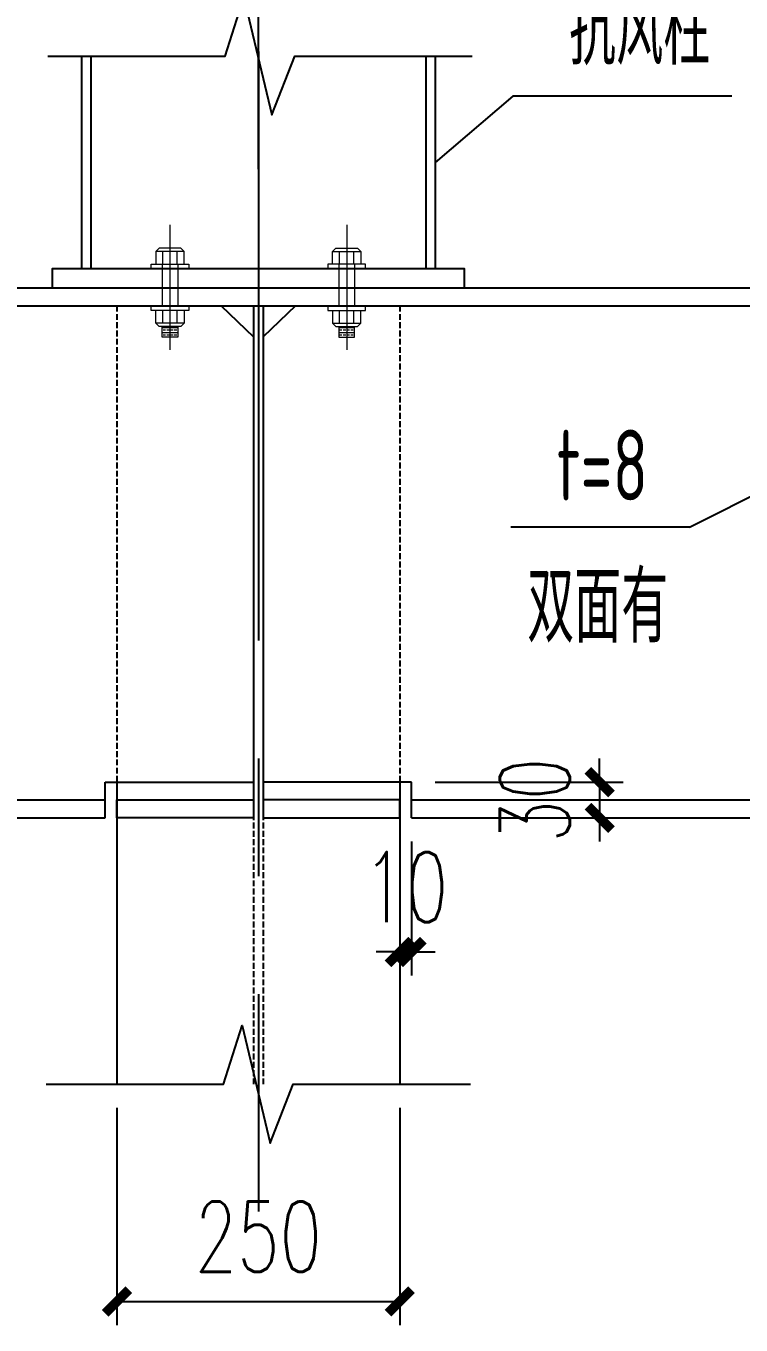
# Model space of a CAD drawing. Extents: x 177291 to 1288761, y 177638 to 322898.
# Drawn here: x 1247578 to 1250612, y 181515 to 187027 of the extents above; entities that cross this region are included whole.
import ezdxf
from ezdxf.enums import TextEntityAlignment as Align

# ---------------------------------------------------------------- set-up
doc = ezdxf.new("R2010")
doc.units = 0
doc.header["$LTSCALE"] = 1000
for name, pattern in [('0$0$CENTERX2', [4, 2.5, -0.5, 0.5, -0.5]), ('ACAD_ISO02W100', [15, 12, -3]), ('DASH', [0.35, 0.25, -0.1])]:
    doc.linetypes.add(name, pattern=pattern)
doc.layers.add('6', color=253, linetype='Continuous', lineweight=13)
doc.layers.add('螺栓', color=15, linetype='Continuous', lineweight=18)
for name, color, linetype in [('AXIS', 3, 'Continuous'), ('DOTE', 1, 'Continuous'), ('GZ', 50, 'Continuous'), ('PZ', 202, 'Continuous'), ('TEXT', 7, 'Continuous'), ('YCX', 90, 'Continuous')]:
    doc.layers.add(name, color=color, linetype=linetype)
doc.styles.add('_TCH_DIM_T3', font='SIMPLEX', dxfattribs={"width": 0.705882, "bigfont": 'GBCBIG'})
doc.styles.add('标准字体', font='tssdeng.shx', dxfattribs={"width": 0.7, "bigfont": 'tssdchn.shx'})
doc.dimstyles.new('TCH_100_5', dxfattribs={"dimtxt": 297.5, "dimasz": 100, "dimexe": 100, "dimexo": 100, "dimgap": 126.25, "dimtad": 1, "dimdec": 0, "dimlfac": 0.2, "dimzin": 0, "dimdsep": 46, "dimtxsty": '_TCH_DIM_T3', "dimblk": 'ARCHTICK', "dimcen": 0.09, "dimclrd": 126, "dimclre": 126, "dimclrt": 7, "dimazin": 2, "dimtfac": 1, "dimtdec": 0, "dimtix": 1, "dimtmove": 2, "dimatfit": 3, "dimfxl": 1, "dimtolj": 1, "dimtzin": 0, "dimarcsym": 0})
pattern_1 = [(180, (1820543.528, 406733.9), (6e-10, -21.2343996), []), (180, (1820543.528, 406723.284), (6e-10, -21.2343996), [10.6171998, -5.3085999])]
pattern_2 = [(180, (1820543.528, 406733.9), (6e-10, -21.2343996), []), (180, (1820543.528, 406723.284), (6e-10, -21.2343996), [10.6171998, -5.3085999])]

# ---------------------------------------------------------------- blocks, each defined once
blk = doc.blocks.new('_ArchTick')
at = {"color": 0, "linetype": 'ByBlock', "const_width": 0.4}
blk.add_lwpolyline([(-0.5, -0.5), (0.5, 0.5)], dxfattribs=at)
blk = doc.blocks.new('*D1261')
at = {"layer": 'AXIS', "color": 126, "linetype": 'ByBlock', "lineweight": -2, "transparency": 16777216}
for p, q in [((1248563.9, 186420.1), (1248563.9, 187391.8)), ((1251563.9, 185659.7), (1251563.9, 187391.8)), ((1251563.9, 187291.8), (1248563.9, 187291.8))]:
    blk.add_line(p, q, dxfattribs=at)
at = {"layer": 'Defpoints', "color": 0, "linetype": 'ByBlock', "transparency": 16777216}
for p in [(1248563.9, 187291.8), (1248563.9, 186320.1), (1251563.9, 185559.7)]:
    blk.add_point(p, dxfattribs=at)
at = {"layer": 'AXIS', "color": 126, "linetype": 'ByBlock', "lineweight": -2, "transparency": 16777216, "xscale": 100, "yscale": 100, "zscale": 100, "rotation": 180}
blk.add_blockref('_ArchTick', (1248563.9, 187291.8), dxfattribs=at)
at = {"layer": 'AXIS', "color": 126, "linetype": 'ByBlock', "lineweight": -2, "transparency": 16777216, "xscale": 100, "yscale": 100, "zscale": 100}
blk.add_blockref('_ArchTick', (1251563.9, 187291.8), dxfattribs=at)
at = {"layer": 'AXIS', "color": 7, "linetype": 'ByBlock', "transparency": 16777216, "insert": (1250063.9, 187566.8), "char_height": 297.5, "attachment_point": 5, "style": '_TCH_DIM_T3'}
blk.add_mtext('\\A1;600', dxfattribs=at)
blk = doc.blocks.new('*D1262')
at = {"layer": 'AXIS', "color": 126, "linetype": 'ByBlock', "lineweight": -2, "transparency": 16777216}
for p, q in [((1245563.9, 185659.7), (1245563.9, 187391.8)), ((1248563.9, 186420.1), (1248563.9, 187391.8)), ((1245563.9, 187291.8), (1248563.9, 187291.8))]:
    blk.add_line(p, q, dxfattribs=at)
at = {"layer": 'Defpoints', "color": 0, "linetype": 'ByBlock', "transparency": 16777216}
for p in [(1248563.9, 187291.8), (1248563.9, 186320.1), (1245563.9, 185559.7)]:
    blk.add_point(p, dxfattribs=at)
at = {"layer": 'AXIS', "color": 126, "linetype": 'ByBlock', "lineweight": -2, "transparency": 16777216, "xscale": 100, "yscale": 100, "zscale": 100, "rotation": 180}
blk.add_blockref('_ArchTick', (1245563.9, 187291.8), dxfattribs=at)
at = {"layer": 'AXIS', "color": 126, "linetype": 'ByBlock', "lineweight": -2, "transparency": 16777216, "xscale": 100, "yscale": 100, "zscale": 100}
blk.add_blockref('_ArchTick', (1248563.9, 187291.8), dxfattribs=at)
at = {"layer": 'AXIS', "color": 7, "linetype": 'ByBlock', "transparency": 16777216, "insert": (1247063.9, 187566.8), "char_height": 297.5, "attachment_point": 5, "style": '_TCH_DIM_T3'}
blk.add_mtext('\\A1;600', dxfattribs=at)
blk = doc.blocks.new('*D1263')
at = {"layer": 'AXIS', "color": 126, "linetype": 'ByBlock', "lineweight": -2, "transparency": 16777216}
for p, q in [((1247963.9, 182436.7), (1247963.9, 181515.1)), ((1249163.9, 182436.7), (1249163.9, 181515.1)), ((1247963.9, 181615.1), (1249163.9, 181615.1))]:
    blk.add_line(p, q, dxfattribs=at)
at = {"layer": 'Defpoints', "color": 0, "linetype": 'ByBlock', "transparency": 16777216}
for p in [(1247963.9, 182536.7), (1249163.9, 182536.7), (1249163.9, 181615.1)]:
    blk.add_point(p, dxfattribs=at)
at = {"layer": 'AXIS', "color": 126, "linetype": 'ByBlock', "lineweight": -2, "transparency": 16777216, "xscale": 100, "yscale": 100, "zscale": 100, "rotation": 180}
blk.add_blockref('_ArchTick', (1247963.9, 181615.1), dxfattribs=at)
at = {"layer": 'AXIS', "color": 126, "linetype": 'ByBlock', "lineweight": -2, "transparency": 16777216, "xscale": 100, "yscale": 100, "zscale": 100}
blk.add_blockref('_ArchTick', (1249163.9, 181615.1), dxfattribs=at)
at = {"layer": 'AXIS', "color": 7, "linetype": 'ByBlock', "transparency": 16777216, "insert": (1248563.9, 181890.1), "char_height": 297.5, "attachment_point": 5, "style": '_TCH_DIM_T3'}
blk.add_mtext('\\A1;250', dxfattribs=at)
blk = doc.blocks.new('*D1413')
at = {"layer": 'AXIS', "color": 126, "linetype": 'ByBlock', "lineweight": -2, "ltscale": 0.1, "transparency": 16777216}
for p, q in [((1249163.9, 183566.7), (1249163.9, 182997.9)), ((1249213.9, 183566.7), (1249213.9, 182997.9)), ((1249163.9, 183097.9), (1249063.9, 183097.9)), ((1249213.9, 183097.9), (1249163.9, 183097.9)), ((1249213.9, 183097.9), (1249313.9, 183097.9))]:
    blk.add_line(p, q, dxfattribs=at)
at = {"layer": 'Defpoints', "color": 0, "linetype": 'ByBlock', "ltscale": 0.1, "transparency": 16777216}
for p in [(1249163.9, 183666.7), (1249213.9, 183666.7), (1249163.9, 183097.9)]:
    blk.add_point(p, dxfattribs=at)
at = {"layer": 'AXIS', "color": 126, "linetype": 'ByBlock', "lineweight": -2, "ltscale": 0.1, "transparency": 16777216, "xscale": 100, "yscale": 100, "zscale": 100}
blk.add_blockref('_ArchTick', (1249163.9, 183097.9), dxfattribs=at)
at = {"layer": 'AXIS', "color": 126, "linetype": 'ByBlock', "lineweight": -2, "ltscale": 0.1, "transparency": 16777216, "xscale": 100, "yscale": 100, "zscale": 100, "rotation": 180}
blk.add_blockref('_ArchTick', (1249213.9, 183097.9), dxfattribs=at)
at = {"layer": 'AXIS', "color": 7, "linetype": 'ByBlock', "ltscale": 0.1, "transparency": 16777216, "insert": (1249188.9, 183372.9), "char_height": 297.5, "attachment_point": 5, "style": '_TCH_DIM_T3'}
blk.add_mtext('\\A1;10', dxfattribs=at)
blk = doc.blocks.new('*D1414')
at = {"layer": 'AXIS', "color": 126, "linetype": 'ByBlock', "lineweight": -2, "ltscale": 0.1, "transparency": 16777216}
for p, q in [((1250011.9, 183818.3), (1250011.9, 183918.3)), ((1249313.9, 183818.3), (1250111.9, 183818.3)), ((1250011.9, 183818.3), (1250011.9, 183666.7)), ((1249313.9, 183666.7), (1250111.9, 183666.7)), ((1250011.9, 183666.7), (1250011.9, 183566.7))]:
    blk.add_line(p, q, dxfattribs=at)
at = {"layer": 'Defpoints', "color": 0, "linetype": 'ByBlock', "ltscale": 0.1, "transparency": 16777216}
for p in [(1249213.9, 183818.3), (1249213.9, 183666.7), (1250011.9, 183666.7)]:
    blk.add_point(p, dxfattribs=at)
at = {"layer": 'AXIS', "color": 126, "linetype": 'ByBlock', "lineweight": -2, "ltscale": 0.1, "transparency": 16777216, "xscale": 100, "yscale": 100, "zscale": 100}
for p, rotation in [((1250011.9, 183818.3), 270), ((1250011.9, 183666.7), 90)]:
    blk.add_blockref('_ArchTick', p, dxfattribs=dict(at, rotation=rotation))
at = {"layer": 'AXIS', "color": 7, "linetype": 'ByBlock', "ltscale": 0.1, "transparency": 16777216, "insert": (1249736.9, 183742.5), "char_height": 297.5, "attachment_point": 5, "rotation": 90, "style": '_TCH_DIM_T3'}
blk.add_mtext('\\A1;30', dxfattribs=at)

msp = doc.modelspace()

# ---------------------------------------------------------------- hatches: boundary and pattern name
at = {"layer": '螺栓'}
h = msp.add_hatch(dxfattribs=at)
h.set_pattern_fill('BRASS', color=256, scale=3.344, angle=180, style=0)
h.set_pattern_definition(pattern_1)
h.paths.add_polyline_path([(1248155.44, 185752.25), (1248155.44, 185706.44), (1248222.32, 185706.44), (1248222.32, 185752.25)])
h = msp.add_hatch(dxfattribs=at)
h.set_pattern_fill('BRASS', color=256, scale=3.344, angle=180, style=0)
h.set_pattern_definition(pattern_2)
h.paths.add_polyline_path([(1248155.44, 185752.25), (1248155.44, 185706.44), (1248222.32, 185706.44), (1248222.32, 185752.25)])
h = msp.add_hatch(dxfattribs=at)
h.set_pattern_fill('BRASS', color=256, scale=3.344, angle=180, style=0)
h.set_pattern_definition(pattern_1)
h.paths.add_polyline_path([(1248155.44, 185752.25), (1248155.44, 185706.44), (1248222.32, 185706.44), (1248222.32, 185752.25)])
h = msp.add_hatch(dxfattribs=at)
h.set_pattern_fill('BRASS', color=256, scale=3.344, angle=180, style=0)
h.set_pattern_definition(pattern_2)
h.paths.add_polyline_path([(1248155.44, 185752.25), (1248155.44, 185706.44), (1248222.32, 185706.44), (1248222.32, 185752.25)])
h = msp.add_hatch(dxfattribs=at)
h.set_pattern_fill('BRASS', color=256, scale=3.344, angle=180, style=0)
h.set_pattern_definition(pattern_1)
h.paths.add_polyline_path([(1248972.32, 185752.25), (1248972.32, 185706.44), (1248905.44, 185706.44), (1248905.44, 185752.25)])
h = msp.add_hatch(dxfattribs=at)
h.set_pattern_fill('BRASS', color=256, scale=3.344, angle=180, style=0)
h.set_pattern_definition(pattern_2)
h.paths.add_polyline_path([(1248972.32, 185752.25), (1248972.32, 185706.44), (1248905.44, 185706.44), (1248905.44, 185752.25)])
h = msp.add_hatch(dxfattribs=at)
h.set_pattern_fill('BRASS', color=256, scale=3.344, angle=180, style=0)
h.set_pattern_definition(pattern_1)
h.paths.add_polyline_path([(1248972.32, 185752.25), (1248972.32, 185706.44), (1248905.44, 185706.44), (1248905.44, 185752.25)])
h = msp.add_hatch(dxfattribs=at)
h.set_pattern_fill('BRASS', color=256, scale=3.344, angle=180, style=0)
h.set_pattern_definition(pattern_2)
h.paths.add_polyline_path([(1248972.32, 185752.25), (1248972.32, 185706.44), (1248905.44, 185706.44), (1248905.44, 185752.25)])

# ---------------------------------------------------------------- linework, layer by layer
at = {"layer": '6', "linetype": 'ACAD_ISO02W100', "ltscale": 2}
for p, q in [((1248188.88, 186183.88), (1248188.88, 185652.81)), ((1248938.88, 186183.88), (1248938.88, 185652.81))]:
    msp.add_line(p, q, dxfattribs=at)
at = {"layer": 'DOTE', "color": 8, "linetype": '0$0$CENTERX2'}
msp.add_line((1248563.88, 186919.59), (1248563.88, 181997.01), dxfattribs=at)
at = {"layer": 'GZ'}
for p, q in [((1247813.88, 186899.59), (1247813.88, 185996.68)), ((1247853.88, 186899.59), (1247853.88, 185996.68)), ((1249273.88, 186899.59), (1249273.88, 185996.68)), ((1249313.88, 186899.59), (1249313.88, 185996.68)), ((1245563.88, 185916.68), (1251563.88, 185916.68)), ((1245563.88, 185840.01), (1251563.88, 185840.01)), ((1248405.78, 185840.01), (1248543.88, 185708.82)), ((1248543.88, 185840.01), (1248543.88, 183716.68)), ((1248583.88, 185840.01), (1248583.88, 183716.68)), ((1248721.98, 185840.01), (1248583.88, 185708.82)), ((1247913.88, 183666.68), (1247913.88, 183818.34)), ((1247913.88, 183818.34), (1248543.88, 183818.34)), ((1247963.88, 183818.34), (1247963.88, 182536.69)), ((1249213.88, 183818.34), (1248583.88, 183818.34)), ((1249163.88, 183818.34), (1249163.88, 182536.69)), ((1249213.88, 183666.68), (1249213.88, 183818.34)), ((1245563.88, 183743.34), (1247913.88, 183743.34)), ((1249213.88, 183743.34), (1251563.88, 183743.34)), ((1245563.88, 183666.68), (1247913.88, 183666.68)), ((1249213.88, 183666.68), (1251563.88, 183666.68))]:
    msp.add_line(p, q, dxfattribs=at)
at = {"layer": 'GZ', "linetype": 'DASH', "ltscale": 0.1}
for p, q in [((1247963.88, 185840.01), (1247963.88, 183818.34)), ((1249163.88, 185840.01), (1249163.88, 183818.34)), ((1248543.88, 183716.68), (1248543.88, 182536.69)), ((1248583.88, 183716.68), (1248583.88, 182536.69))]:
    msp.add_line(p, q, dxfattribs=at)
at = {"layer": 'GZ'}
for points in [[(1247670.72, 186899.28), (1247970.72, 186899.28), (1248422.72, 186899.28), (1248502.72, 187149.28), (1248621.04, 186649.9), (1248718.72, 186899.28), (1249170.72, 186899.28), (1249470.72, 186899.28)], [(1247663.88, 182536.69), (1247963.88, 182536.69), (1248415.88, 182536.69), (1248495.88, 182786.69), (1248614.19, 182287.31), (1248711.88, 182536.69), (1249163.88, 182536.69), (1249463.88, 182536.69)]]:
    msp.add_lwpolyline(points, dxfattribs=at)
at = {"layer": 'PZ'}
for points in [[(1247688.88, 185916.68), (1249438.88, 185916.68), (1249438.88, 185996.68), (1247688.88, 185996.68)], [(1247963.88, 183743.34), (1248543.88, 183743.34), (1248543.88, 183666.68), (1247963.88, 183666.68)], [(1249163.88, 183743.34), (1248583.88, 183743.34), (1248583.88, 183666.68), (1249163.88, 183666.68)]]:
    msp.add_lwpolyline(points, close=True, dxfattribs=at)
at = {"layer": 'YCX'}
for p, q in [((1249643.62, 186729.17), (1249313.88, 186448.13)), ((1250572.35, 186729.17), (1249643.62, 186729.17)), ((1250393.02, 184901.21), (1250911.25, 185160.45)), ((1250393.02, 184901.21), (1249635.52, 184901.21))]:
    msp.add_line(p, q, dxfattribs=at)
at = {"layer": '螺栓'}
for p, q in [((1248249.07, 186070.25), (1248128.69, 186070.25)), ((1248158.78, 186016.74), (1248158.78, 186070.25)), ((1248218.97, 186016.74), (1248218.97, 186070.25)), ((1248878.69, 186070.25), (1248999.07, 186070.25)), ((1248908.78, 186016.74), (1248908.78, 186070.25)), ((1248968.97, 186016.74), (1248968.97, 186070.25)), ((1248108.62, 185996.68), (1248108.62, 186016.74)), ((1248108.62, 185996.68), (1248108.62, 186016.74)), ((1248108.62, 185996.68), (1248108.62, 186016.74)), ((1248108.62, 185996.68), (1248108.62, 186016.74)), ((1248155.44, 186016.74), (1248155.44, 185840.01)), ((1248222.32, 186016.74), (1248222.32, 185840.01)), ((1248905.44, 186016.74), (1248905.44, 185840.01)), ((1248972.32, 186016.74), (1248972.32, 185840.01)), ((1249019.13, 185996.68), (1249019.13, 186016.74)), ((1249019.13, 185996.68), (1249019.13, 186016.74)), ((1249019.13, 185996.68), (1249019.13, 186016.74)), ((1249019.13, 185996.68), (1249019.13, 186016.74)), ((1248158.78, 185766.44), (1248158.78, 185819.95)), ((1248218.97, 185766.44), (1248218.97, 185819.95)), ((1248908.78, 185766.44), (1248908.78, 185819.95)), ((1248968.97, 185766.44), (1248968.97, 185819.95)), ((1248249.07, 185766.44), (1248128.69, 185766.44)), ((1248878.69, 185766.44), (1248999.07, 185766.44))]:
    msp.add_line(p, q, dxfattribs=at)
for points in [[(1248249.07, 186016.74), (1248249.07, 186070.25), (1248234.88, 186084.43), (1248142.87, 186084.43), (1248128.69, 186070.25), (1248128.69, 186016.74)], [(1248878.69, 186016.74), (1248878.69, 186070.25), (1248892.87, 186084.43), (1248984.88, 186084.43), (1248999.07, 186070.25), (1248999.07, 186016.74)], [(1248249.07, 185819.95), (1248249.07, 185766.44), (1248234.88, 185752.25), (1248142.87, 185752.25), (1248128.69, 185766.44), (1248128.69, 185819.95)], [(1248878.69, 185819.95), (1248878.69, 185766.44), (1248892.87, 185752.25), (1248984.88, 185752.25), (1248999.07, 185766.44), (1248999.07, 185819.95)], [(1248222.32, 185752.25), (1248222.32, 185706.44), (1248155.44, 185706.44), (1248155.44, 185752.25)], [(1248905.44, 185752.25), (1248905.44, 185706.44), (1248972.32, 185706.44), (1248972.32, 185752.25)]]:
    msp.add_lwpolyline(points, dxfattribs=at)
for points in [[(1248269.13, 186016.74), (1248269.13, 185996.68), (1248108.62, 185996.68), (1248108.62, 186016.74)], [(1248858.62, 186016.74), (1248858.62, 185996.68), (1249019.13, 185996.68), (1249019.13, 186016.74)], [(1248269.13, 185840.01), (1248269.13, 185819.95), (1248108.62, 185819.95), (1248108.62, 185840.01)], [(1248858.62, 185840.01), (1248858.62, 185819.95), (1249019.13, 185819.95), (1249019.13, 185840.01)]]:
    msp.add_lwpolyline(points, close=True, dxfattribs=at)

# ---------------------------------------------------------------- texts
at = {"layer": 'TEXT', "style": '标准字体', "width": 0.7}
for s, p in [('抗风柱', (1250181.9, 186772.09)), ('t=8', (1250023.1, 184924.02)), ('双面有', (1250004.02, 184320.75))]:
    msp.add_text(s, height=300, dxfattribs=at).set_placement(p, align=Align.BOTTOM_CENTER)

# ---------------------------------------------------------------- dimensions: what is measured, and where the dimension line sits
at = {"layer": 'AXIS', "linetype": 'ByBlock'}
dim = msp.add_linear_dim(base=(1248563.88, 187291.84), p1=(1245563.88, 185559.73), p2=(1248563.88, 186320.08), dimstyle='TCH_100_5', dxfattribs=at)
dim.commit()
dim.dimension.update_dxf_attribs({"geometry": '*D1262', "text_midpoint": (1247063.88, 187566.84)})
dim = msp.add_linear_dim(base=(1248563.88, 187291.84), p1=(1251563.88, 185559.73), p2=(1248563.88, 186320.08), angle=180, dimstyle='TCH_100_5', dxfattribs=at)
dim.commit()
dim.dimension.update_dxf_attribs({"geometry": '*D1261', "text_midpoint": (1250063.88, 187566.84)})
at = {"layer": 'AXIS', "linetype": 'ByBlock', "ltscale": 0.1}
dim = msp.add_linear_dim(base=(1250011.93, 183666.68), p1=(1249213.88, 183818.34), p2=(1249213.88, 183666.68), angle=90, dimstyle='TCH_100_5', dxfattribs=at)
dim.commit()
dim.dimension.update_dxf_attribs({"geometry": '*D1414', "text_midpoint": (1249736.93, 183742.51)})
dim = msp.add_linear_dim(base=(1249163.88, 183097.87), p1=(1249213.88, 183666.68), p2=(1249163.88, 183666.68), dimstyle='TCH_100_5', dxfattribs=at)
dim.commit()
dim.dimension.update_dxf_attribs({"geometry": '*D1413', "text_midpoint": (1249188.88, 183372.87)})
at = {"layer": 'AXIS', "linetype": 'ByBlock'}
dim = msp.add_linear_dim(base=(1249163.88, 181615.07), p1=(1247963.88, 182536.69), p2=(1249163.88, 182536.69), text='250', dimstyle='TCH_100_5', dxfattribs=at)
dim.commit()
dim.dimension.update_dxf_attribs({"geometry": '*D1263', "text_midpoint": (1248563.88, 181890.07)})

doc.saveas('drawing.dxf')
